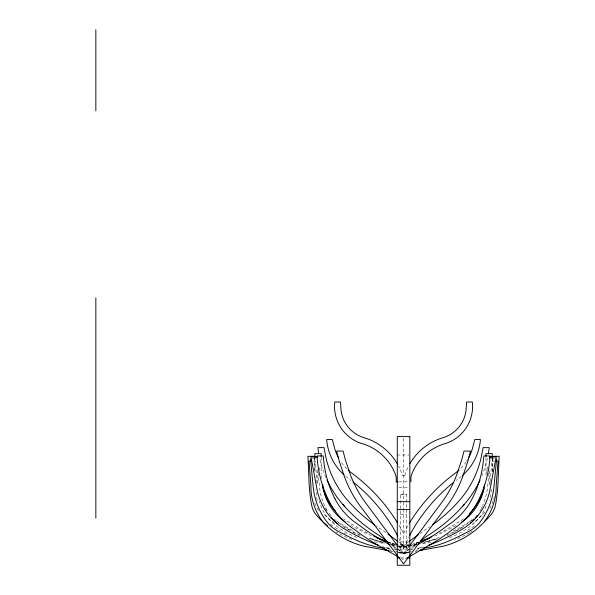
<?xml version="1.0" encoding="UTF-8"?>
<svg xmlns="http://www.w3.org/2000/svg" width="595" height="595" viewBox="0 0 595 595"><rect width="100%" height="100%" fill="white"/><g stroke="black" fill="none" stroke-linecap="round" stroke-linejoin="round"><path stroke-width="0.45" stroke-dasharray="2.98 2.23" d="M317.373 483.393L317.44 468.391M492.214 471.872L492.794 458.143M489.916 485.178L490.124 482.5M490.191 481.6L491.782 461.051L494.475 461.051M488.919 473.337L487.721 486.003A62.825 62.825 0 0 1 482.857 505.029M404.927 475.279L402.183 475.279A17.367 17.367 0 0 0 401.394 472.497L400.561 470.31A57.618 57.618 0 0 0 398.598 466.16M486.658 473.07L487.171 470.377M487.342 469.485L487.863 466.792M408.802 546.745L403.551 553.573L398.873 547.482M408.758 541.733L403.551 545.548L398.353 541.733M419.899 533.544L427.82 528.048A154.127 154.127 0 0 0 429.731 526.776M418.315 542.491L403.551 553.335A95.438 95.438 0 0 1 398.635 552.785M474.371 525.995L467.536 530.294M415.362 545.994L411.13 548.412M409.018 549.609L403.551 552.673L391.748 545.994M407.835 557.47L403.551 559.858L401.409 558.668M462.203 527.646L460.582 528.516A183.654 183.654 0 0 1 447.098 534.927M437.154 538.825L425.299 541.777M416.649 542.952L418.255 542.402A222.85 222.85 0 0 1 416.656 542.945L416.56 542.982A43.978 43.978 0 0 1 414.016 543.681M416.56 542.982L418.226 542.409M422.562 543.176L424.131 542.729A435.443 435.443 0 0 0 436.217 539.1M416.582 544.804L415.109 545.198A88.767 88.767 0 0 1 410.654 546.091M416.314 544.7L403.551 546.961L398.635 546.151M422.688 543.57L431.799 541.956M408.936 552.383L403.551 553.335A173.926 173.926 0 0 1 397.482 552.316M415.221 551.268L417.013 550.948M397.281 455.011L408.936 455.011M312.316 458.864L315.915 458.864M491.187 458.864L494.795 458.864M313.528 461.051L315.328 461.051L317.053 483.393M398.977 481.824L409.048 481.824M399.074 487.335L408.936 487.335M400.413 494.237L406.69 494.237M400.413 514.519L406.69 514.519M400.413 541.933L406.69 541.933M399.074 547.601L408.936 547.601M394.18 549.103A97.119 97.119 0 0 0 397.281 549.155L409.829 549.155A97.119 97.119 0 0 0 412.93 549.103M399.074 552.814L408.936 552.814M400.866 557.917L406.244 557.917M400.911 544.864L403.551 544.946M374.396 541.792L384.422 543.57M390.796 544.7L395.355 545.511M399 546.158L403.551 546.961L408.475 546.151A167.649 167.649 0 0 0 416.768 544.388M390.089 550.948L392.782 551.424M399.066 552.539L403.551 553.335A95.438 95.438 0 0 0 410.104 552.539M381.492 541.695L369.272 538.579M390.528 544.804L392.001 545.198A88.767 88.767 0 0 0 396.448 546.091M384.548 543.176L382.979 542.729A435.443 435.443 0 0 1 369.391 538.616M390.551 542.982L388.885 542.409A222.887 222.887 0 0 0 390.461 542.945L390.551 542.982A43.978 43.978 0 0 0 394.812 544.068M388.052 542.119L390.454 542.952M344.089 527.207L345.717 528.077M334.97 527.43L340.199 530.681M336.413 520.893L343.412 525.288A167.649 167.649 0 0 0 353.809 531.008M385.716 532.451L379.283 528.048A154.127 154.127 0 0 1 376.107 525.906M388.788 542.491L397.646 548.999M398.39 549.542L403.551 553.335A173.926 173.926 0 0 0 408.758 552.472M319.418 467.692L319.932 470.377M320.965 475.755L321.478 478.44M318.102 472.43L319.389 486.003A62.825 62.825 0 0 0 326.7 510.071M314.316 458.143L314.896 471.872L314.874 458.202M489.752 484.241L489.67 469.291M492.229 458.202L492.229 471.872M485.959 457.362L485.959 475.011M406.69 549.155L406.69 494.073L400.413 494.073L400.413 549.155M403.551 438.455L403.551 500.707M403.551 502.359L403.551 508.68M403.551 509.58L403.551 549.155A141.32 141.32 0 0 1 408.891 537.025M321.151 457.362L321.151 474.081M404.927 475.279A17.367 17.367 0 0 1 405.716 472.497L406.541 470.31A57.618 57.618 0 0 1 408.505 466.16M356.896 537.441A77.975 77.975 0 0 1 330.619 520.885L326.432 516.118A51.929 51.929 0 0 1 319.203 500.864M449.463 537.724A77.975 77.975 0 0 0 476.483 520.885L480.671 516.118A51.929 51.929 0 0 0 487.015 503.675M472.37 531.067A81.389 81.389 0 0 1 470.333 532.324M469.648 532.726A81.389 81.389 0 0 1 455.175 539.368M351.935 539.368A81.389 81.389 0 0 1 336.086 531.908M317.195 500.395A158.858 158.858 0 0 1 315.819 489.358M334.457 523.295A75.119 75.119 0 0 1 323.449 513.552M360.406 535.634A435.443 435.443 0 0 1 355.832 534.02M397.973 546.344A88.767 88.767 0 0 0 402.562 546.939L404.548 546.939A88.767 88.767 0 0 0 409.137 546.344M449.731 534.57A435.443 435.443 0 0 1 445.953 535.887M484.895 512.191A75.119 75.119 0 0 1 472.653 523.295M491.291 489.358A158.858 158.858 0 0 1 489.916 500.395M487.394 458.44A104.794 104.794 0 0 1 481.913 475.851M325.904 477.54A104.794 104.794 0 0 1 319.708 458.44M456.134 525.459A222.85 222.85 0 0 1 433.331 536.668M408.825 544.626A43.978 43.978 0 0 1 398.286 544.626M371.436 535.671A222.887 222.887 0 0 1 350.976 525.459M397.281 549.155A81.099 81.099 0 0 1 393.176 548.746M389.108 548.136A81.099 81.099 0 0 1 383.73 546.998M412.566 548.91A79.767 79.767 0 0 1 411.197 549.044M418.002 548.136A81.099 81.099 0 0 0 423.38 546.998A193.457 193.457 0 0 1 416.835 549.371M338.347 522.566A63.747 63.747 0 0 0 346.714 528.263A193.457 193.457 0 0 0 351.11 531.038M335.773 520.38A63.747 63.747 0 0 1 334.531 519.234M330.991 515.612A63.747 63.747 0 0 1 327.748 511.722M327.243 511.046A63.747 63.747 0 0 1 324.825 507.58M398.538 551.959A193.457 193.457 0 0 0 403.551 553.335A193.457 193.457 0 0 0 411.889 550.97M397.705 551.721A193.457 193.457 0 0 1 395.221 550.97M390.268 549.371A193.457 193.457 0 0 1 382.124 546.418M355.579 533.7A193.457 193.457 0 0 1 351.846 531.491M452.282 533.261A193.457 193.457 0 0 0 460.396 528.263A63.747 63.747 0 0 0 473.791 518.059M481.34 508.985A63.747 63.747 0 0 1 479.868 511.046M463.379 518.795A57.47 57.47 0 0 1 461.155 520.387L457.057 522.953A187.365 187.365 0 0 1 439.549 533.046M418.783 542.045A187.365 187.365 0 0 1 411.643 544.477M409.241 545.221A187.365 187.365 0 0 1 406.831 545.935L403.551 546.827L400.279 545.935A187.365 187.365 0 0 1 398.672 545.466M394.663 544.224A187.365 187.365 0 0 1 386.75 541.465M367.561 533.046A187.365 187.365 0 0 1 350.053 522.946L345.955 520.387A57.47 57.47 0 0 1 343.724 518.795M346.833 468.89A47.221 47.221 0 0 1 340.459 461.095M467.968 458.946A47.221 47.221 0 0 1 466.651 461.095M466.183 461.794A47.221 47.221 0 0 1 460.277 468.89M345.814 476.424A53.498 53.498 0 0 0 348.209 478.306A171.025 171.025 0 0 1 351.005 480.418M398.903 538.423A141.32 141.32 0 0 1 403.551 549.155M461.296 476.424A53.498 53.498 0 0 1 458.894 478.306A171.025 171.025 0 0 0 456.105 480.418M398.784 524.924A147.724 147.724 0 0 1 403.47 533.499L403.551 533.663A148.847 148.847 0 0 1 409.159 523.526M395.303 545.496A167.649 167.649 0 0 1 390.342 544.388M382.964 542.439A167.649 167.649 0 0 1 368.513 537.56M494.423 496.639A52.234 52.234 0 0 1 493.426 500.038M493.136 500.871A52.234 52.234 0 0 1 488.636 510.465M417.37 550.695A173.926 173.926 0 0 1 415.652 551.082M391.451 551.082A173.926 173.926 0 0 1 389.74 550.695M345.539 533.745A173.926 173.926 0 0 1 343.999 532.889M453.301 531.008A167.649 167.649 0 0 0 463.698 525.288L470.697 520.893A45.949 45.949 0 0 0 472.556 519.487M439.385 537.255A167.649 167.649 0 0 1 424.146 542.439M332.739 525.995A52.234 52.234 0 0 1 329.258 523.258M318.466 510.465A52.234 52.234 0 0 1 316.354 506.583M315.975 505.787A52.234 52.234 0 0 1 313.967 500.871M482.575 505.668A62.825 62.825 0 0 1 480.41 510.071M416.56 543.83A55.067 55.067 0 0 1 412.253 544.7M409.353 545.08A55.067 55.067 0 0 1 399.119 545.206M394.76 544.678A55.067 55.067 0 0 1 390.461 543.808M360.012 534.927A183.654 183.654 0 0 1 346.528 528.516M389.539 548.843A97.119 97.119 0 0 1 386.46 548.545M419.111 548.709A97.119 97.119 0 0 1 417.564 548.843"/><path stroke-width="0.89" d="M496.594 458.864L493.962 486.665A69.027 69.027 0 0 1 480.976 520.885A35.886 35.886 0 0 1 465.773 532.852A189.931 189.931 0 0 1 447.187 541.688L446.101 542.127A97.119 97.119 0 0 1 423.722 548.151M484.427 484.717L484.129 487.015A53.156 53.156 0 0 1 461.965 521.897M489.402 458.73L489.752 456.945L496.141 456.945L490.325 488.056A59.433 59.433 0 0 1 461.534 529.602A229.41 229.41 0 0 1 428.489 545.384M409.925 545.265L441.044 503.43A113.072 113.072 0 0 0 456.566 475.174L461.675 460.002L464.018 451.077L470.504 451.077L467.707 461.75L462.419 477.428A119.253 119.253 0 0 1 443.736 510.19L403.551 563.822L363.374 510.19A119.253 119.253 0 0 1 344.683 477.428L339.403 461.75L336.599 451.077L343.092 451.077L345.427 460.002L350.544 475.174A113.072 113.072 0 0 0 366.059 503.43L397.743 546.009M462.389 506.546L465.982 502.411A104.794 104.794 0 0 0 480.076 480.039M409.501 541.182L418.419 534.637M420.531 540.87L427.917 535.44A160.323 160.323 0 0 0 464.189 504.478M418.173 544.373L425.916 539.836A173.785 173.785 0 0 0 446.228 526.456L450.943 523.094A67.309 67.309 0 0 0 472.185 498.707A106.245 106.245 0 0 0 483.125 463.074L483.869 455.934L490.035 455.934A112.544 112.544 0 0 1 477.763 501.585A73.572 73.572 0 0 1 451.843 530.033A179.742 179.742 0 0 1 429.069 545.265L409.97 556.273M422.77 549.631L419.683 550.479L443.357 546.173A84.252 84.252 0 0 0 483.876 522.358A58.206 58.206 0 0 0 496.193 485.453L498.075 461.051L496.275 461.051M314.234 456.313L307.957 456.313L309.058 482.225A165.254 165.254 0 0 0 311.654 505.192A20.862 20.862 0 0 0 316.205 514.839A81.389 81.389 0 0 0 327.607 525.965M492.876 456.313L499.153 456.313L498.052 482.225A165.254 165.254 0 0 1 495.457 505.192A20.862 20.862 0 0 1 490.897 514.839A81.389 81.389 0 0 1 484.323 521.785M313.855 456.752L317.44 456.752M489.67 456.752L493.255 456.752M317.358 456.945L310.969 456.945L316.785 488.056A59.433 59.433 0 0 0 345.576 529.602A229.41 229.41 0 0 0 378.621 545.384M310.835 461.051L309.036 461.051L310.917 485.453A58.206 58.206 0 0 0 323.234 522.358A84.252 84.252 0 0 0 363.753 546.173L389.197 550.791M398.062 481.824L396.233 481.824L396.233 478.358A11.253 11.253 0 0 0 395.511 474.676L394.782 472.765A51.341 51.341 0 0 0 362.31 443.669L360.049 442.992A38.995 38.995 0 0 1 334.769 402.012L340.489 402.012L341.084 410.617A32.71 32.71 0 0 0 362.221 437.087L368.461 439.155A57.618 57.618 0 0 1 397.728 464.539M397.281 501.652L409.829 501.652M397.281 509.558L409.829 509.558M397.281 557.917L399.966 557.917M407.136 557.917L409.829 557.917M384.34 549.631L387.427 550.479M397.14 556.273L378.041 545.265A179.742 179.742 0 0 1 355.26 530.033A73.572 73.572 0 0 1 329.34 501.585A112.544 112.544 0 0 1 317.068 455.934L323.241 455.934L323.985 463.074A106.245 106.245 0 0 0 334.918 498.707M389.643 544.775L381.194 539.836A173.785 173.785 0 0 1 360.882 526.456L356.167 523.094A67.309 67.309 0 0 1 334.918 498.707M387.947 534.087L397.609 541.182M385.835 540.327L379.193 535.44A160.323 160.323 0 0 1 342.921 504.478M344.721 506.546L341.121 502.411A104.794 104.794 0 0 1 327.027 480.039M322.683 484.717L322.973 487.015A53.156 53.156 0 0 0 345.145 521.897M310.516 458.864L313.149 486.665A69.027 69.027 0 0 0 326.134 520.885A35.886 35.886 0 0 0 341.337 532.852A189.931 189.931 0 0 0 359.923 541.688L361.009 542.127A97.119 97.119 0 0 0 384.92 548.367M492.229 457.287L492.229 453.643L485.959 453.643L485.959 456.432M410.877 481.824L410.877 478.358A11.253 11.253 0 0 1 411.599 474.676L412.32 472.765A51.341 51.341 0 0 1 444.8 443.669L447.053 442.992A38.995 38.995 0 0 0 472.341 402.012L466.621 402.012L466.026 410.617A32.71 32.71 0 0 1 444.889 437.087L438.649 439.155A57.618 57.618 0 0 0 409.843 463.743M321.151 456.432L321.151 453.643L314.874 453.643L314.874 457.287M95.847 29.75L95.847 110.804M95.847 297.909L95.847 518.156M422.963 549.609A95.438 95.438 0 0 1 419.787 550.509M387.315 550.509A95.438 95.438 0 0 1 385.724 550.07M374.857 525.021A154.127 154.127 0 0 1 347.636 500.336L345.97 498.417A98.517 98.517 0 0 1 325.837 457.079L324.007 447.626L317.909 447.626A104.794 104.794 0 0 0 318.667 453.055M432.877 524.582A154.127 154.127 0 0 0 459.474 500.336L461.14 498.417A98.517 98.517 0 0 0 481.266 457.079L483.103 447.626L489.202 447.626A104.794 104.794 0 0 1 488.443 453.055M430.192 537.969A222.887 222.887 0 0 1 421.461 541.294M387.241 541.859A222.887 222.887 0 0 1 376.918 537.969M397.415 544.514A43.978 43.978 0 0 1 395.675 544.232M335.654 511.403A57.47 57.47 0 0 1 322.743 487.528M484.129 488.406A57.47 57.47 0 0 1 469.567 513.396M431.985 536.675A187.365 187.365 0 0 1 421.141 541.167M385.962 541.167A187.365 187.365 0 0 1 373.593 535.976M348.053 470.05A47.221 47.221 0 0 0 349.31 471.166L356.271 476.558A177.265 177.265 0 0 1 396.218 520.737A147.724 147.724 0 0 1 397.527 522.834M338.719 458.217A47.221 47.221 0 0 1 334.799 448.942L332.315 439.549L326.662 439.549A53.498 53.498 0 0 0 344.089 474.929M468.384 458.217A47.221 47.221 0 0 0 472.311 448.942L474.788 439.549L480.44 439.549A53.498 53.498 0 0 1 462.456 475.435M459.057 470.05A47.221 47.221 0 0 1 457.8 471.166L450.839 476.558A177.265 177.265 0 0 0 410.885 520.737A148.847 148.847 0 0 0 409.583 522.827M353.073 482.032A171.025 171.025 0 0 1 390.937 524.128A141.32 141.32 0 0 1 397.869 536.326M409.591 535.634A141.32 141.32 0 0 1 416.173 524.128A171.025 171.025 0 0 1 453.353 482.582M477.123 515.463A62.825 62.825 0 0 1 476.327 516.616M475.911 517.181A29.616 29.616 0 0 1 475.085 518.252M474.222 519.286A29.616 29.616 0 0 1 472.348 521.22M471.352 522.127A29.616 29.616 0 0 1 470.31 522.983M337.871 523.793A29.616 29.616 0 0 1 331.199 517.181M409.829 436.611L397.281 436.611L397.281 565.25L409.829 565.25L409.829 436.611"/></g></svg>
